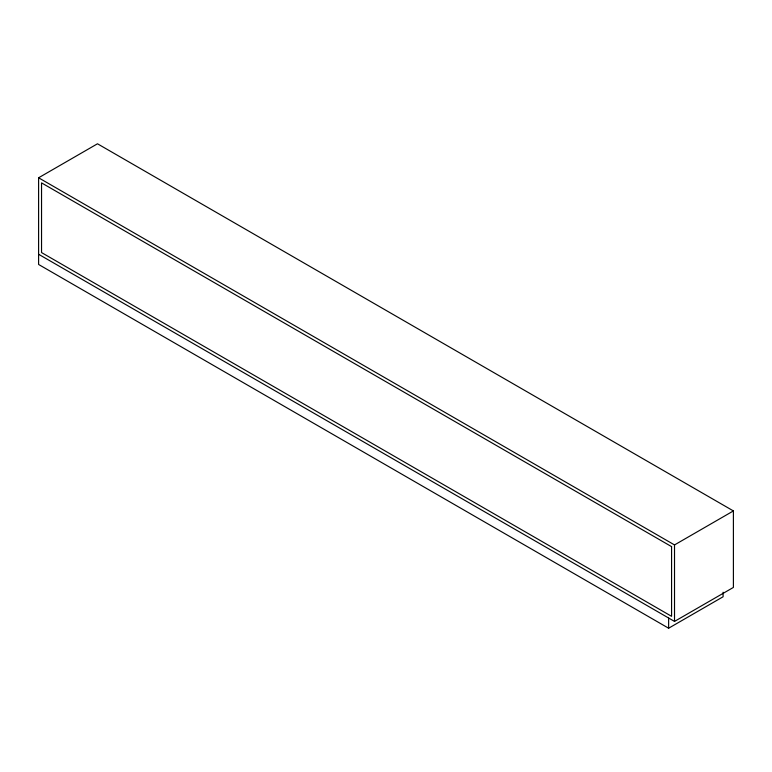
<?xml version="1.0" encoding="UTF-8"?>
<svg xmlns="http://www.w3.org/2000/svg" width="772" height="772" viewBox="0 0 772 772"><rect width="100%" height="100%" fill="white"/><g stroke="black" fill="none" stroke-linecap="round" stroke-linejoin="round"><path stroke-width="1.16" d="M723.094 592.24L723.094 596.766L668.629 628.215L38.6 264.468L38.6 177.782L97.484 143.785L733.4 510.929L733.4 587.424L674.516 621.412L38.6 254.268M38.6 177.782L674.516 544.926L733.4 510.929M674.516 544.926L674.516 621.412M668.629 618.015L668.629 628.215M671.572 546.624L41.543 182.877L41.543 252.569L671.572 616.317L671.572 546.624"/></g></svg>
